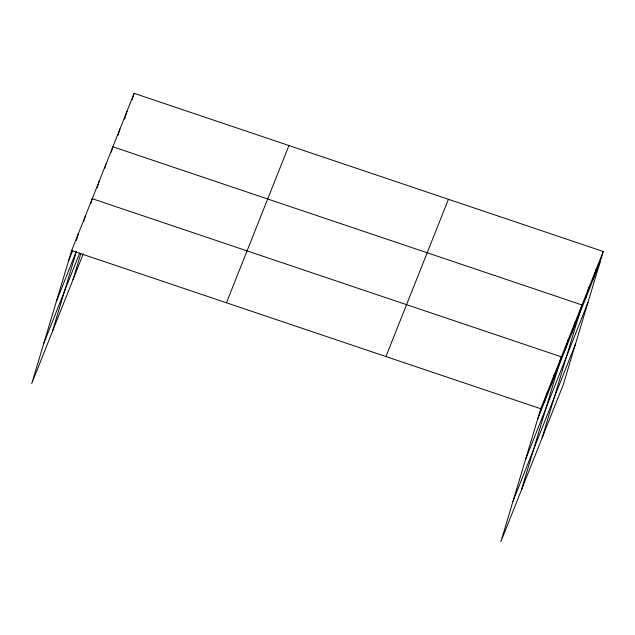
<?xml version="1.0" encoding="UTF-8"?>
<svg xmlns="http://www.w3.org/2000/svg" width="635" height="635" viewBox="0 0 635 635"><rect width="100%" height="100%" fill="white"/><g stroke="black" fill="none" stroke-linecap="round" stroke-linejoin="round"><path stroke-width="0.95" d="M603.25 251.492L540.758 408.75L500.88 541.671L563.372 384.413L603.25 251.492L134.12 93.329L71.628 250.587L31.75 383.508L83.264 253.881M76.359 240.435L78.502 233.291M83.772 221.353L85.376 215.987M52.372 331.613L76.367 251.627M90.908 203.16L92.25 198.691L561.38 356.854L521.502 489.775M97.25 187.65L99.123 181.396M104.656 168.561L105.997 164.092M72.993 279.717L80.875 253.46M111.268 152.154L112.871 146.796L582.001 304.959L542.123 437.88M118.078 135.231L119.959 128.976M124.627 119.189L127.04 111.149M132.247 99.584L134.12 93.329M544.417 402.169L547.632 391.446M551.291 384.873L554.506 374.15M565.039 350.274L568.254 339.558M571.913 332.978L575.127 322.255M585.867 297.855L589.082 287.139M592.947 280.035L596.17 269.311M68.413 261.31L72.755 250.38M56.317 301.633L76.216 251.563M43.847 343.186L79.669 253.047M226.441 302.776L288.933 145.526M385.945 356.552L448.437 199.295M537.543 419.473L600.035 262.215M525.447 459.796L587.939 302.538M512.977 501.348L575.469 344.091M71.628 250.587L540.758 408.75"/></g></svg>
